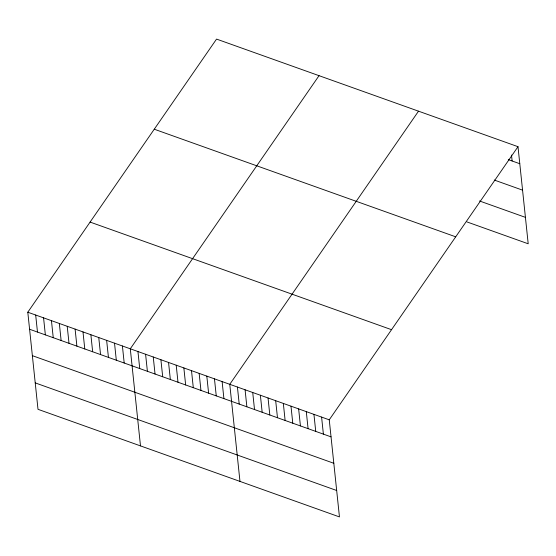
<?xml version="1.0" encoding="UTF-8"?>
<svg xmlns="http://www.w3.org/2000/svg" width="556" height="556" viewBox="0 0 556 556"><rect width="100%" height="100%" fill="white"/><g stroke="black" fill="none" stroke-linecap="round" stroke-linejoin="round"><path stroke-width="0.83" d="M517.997 146.687L329.249 419.822L339.452 516.913L38.003 409.313L27.8 312.215L216.548 39.087L517.997 146.687L528.2 243.785L466.984 221.934M319.04 75.672L130.292 348.8L140.494 445.898M418.515 111.179L229.767 384.314L239.977 481.406M508.309 159.628L519.784 163.721M494.249 180.04L522.564 190.145M479.508 200.973L525.42 217.361M154.262 129.214L455.712 236.821M90.086 222.08L391.535 329.687M27.8 312.215L329.249 419.822M29.593 329.249L331.035 436.856M32.366 355.666L333.815 463.273M35.23 382.889L336.679 490.496M511.506 155.027L512.132 160.99M321.597 417.09L323.383 434.125M313.945 414.359L315.732 431.393M306.293 411.628L308.08 428.662M298.641 408.896L300.428 425.931M290.99 406.165L292.776 423.199M283.338 403.434L285.124 420.468M275.686 400.702L277.472 417.737M268.034 397.971L269.82 415.005M260.382 395.24L262.168 412.274M252.73 392.508L254.516 409.536M245.078 389.777L246.864 406.804M237.426 387.045L239.212 404.073M222.115 381.583L223.908 398.61M214.463 378.844L216.256 395.879M206.811 376.113L208.604 393.148M199.159 373.382L200.952 390.416M191.507 370.65L193.3 387.685M183.855 367.919L185.648 384.954M176.203 365.188L177.996 382.222M168.551 362.456L170.344 379.491M160.899 359.725L162.693 376.76M153.248 356.994L155.041 374.028M145.596 354.262L147.389 371.297M137.944 351.531L139.737 368.565M122.41 345.985L124.196 363.019M114.522 343.17L116.315 360.205M106.641 340.355L108.434 357.39M98.759 337.541L100.546 354.575M90.871 334.733L92.664 351.76M82.99 331.918L84.776 348.946M75.102 329.103L76.895 346.138M67.22 326.289L69.013 343.323M59.339 323.474L61.125 340.508M51.451 320.659L53.244 337.694M43.57 317.844L45.356 334.879M35.681 315.03L37.474 332.064"/></g></svg>
